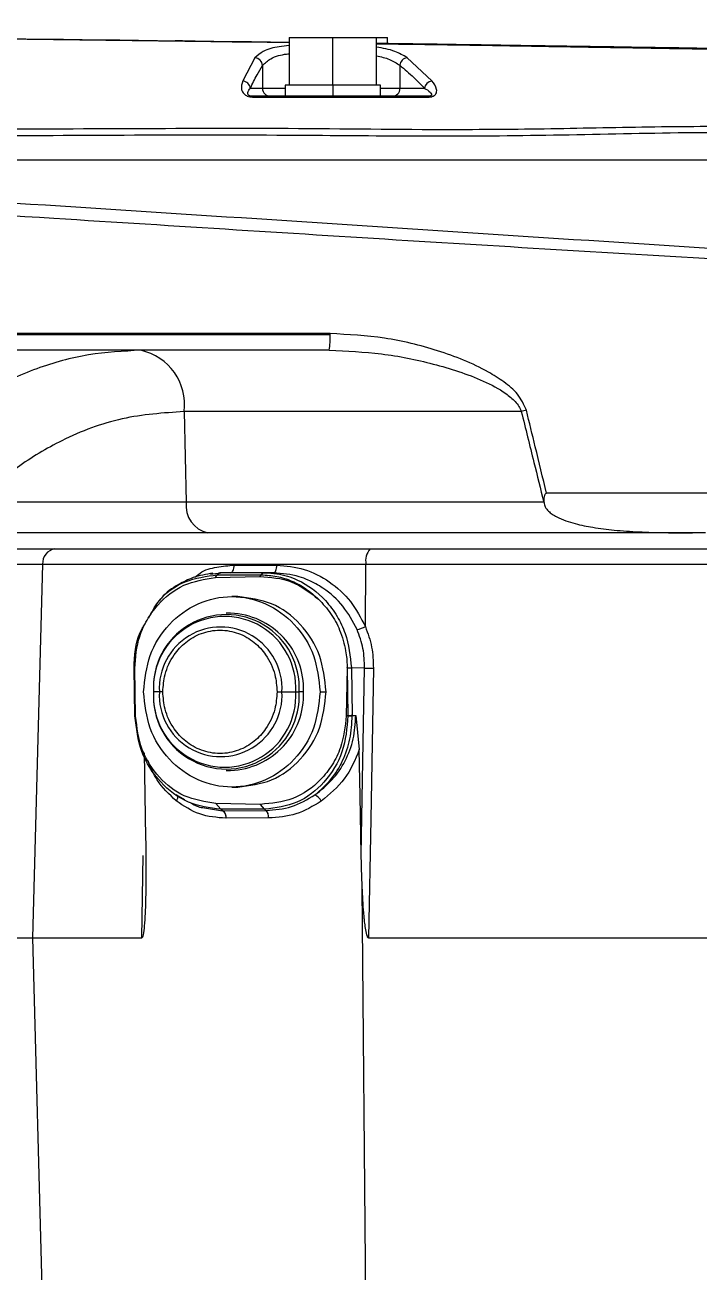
# Model space of a CAD drawing. Header units: millimetres. Extents: x -356 to 237, y 0 to 365.
# Drawn here: x 121.551 to 123.224, y 248.737 to 251.83 of the extents above; entities that cross this region are included whole.
import ezdxf

# ---------------------------------------------------------------- set-up
doc = ezdxf.new("R2010")
doc.units = ezdxf.units.MM

msp = doc.modelspace()

# ---------------------------------------------------------------- linework, layer by layer
at = {"color": 7, "linetype": 'Continuous', "lineweight": 25}
for p, q in [((121.9427, 251.7908), (121.9244, 251.791)), ((122.2072, 251.7989), (122.2072, 251.6808)), ((122.2072, 251.7989), (122.3155, 251.7989)), ((122.3155, 251.6808), (122.3155, 251.7989)), ((122.3155, 251.7989), (122.4237, 251.7989)), ((122.4237, 251.6808), (122.4237, 251.7989)), ((122.4237, 251.7989), (122.4513, 251.7989)), ((122.4513, 251.7834), (122.4513, 251.7989)), ((122.0975, 251.7882), (122.2072, 251.7868)), ((122.1223, 251.7486), (122.0922, 251.6913)), ((122.141, 251.7297), (122.141, 251.6729)), ((122.4819, 251.7301), (122.4819, 251.6729)), ((122.5612, 251.6912), (122.5003, 251.749)), ((122.141, 251.6729), (122.1107, 251.6729)), ((122.1973, 251.6729), (122.141, 251.6729)), ((122.1973, 251.6808), (122.1973, 251.6533)), ((122.3155, 251.6808), (122.1973, 251.6808)), ((122.3155, 251.6808), (122.3155, 251.6533)), ((122.4336, 251.6808), (122.3155, 251.6808)), ((122.4336, 251.6533), (122.4336, 251.6808)), ((122.4819, 251.6729), (122.4336, 251.6729)), ((122.5429, 251.6729), (122.4819, 251.6729)), ((122.5526, 251.6533), (122.1153, 251.6533)), ((119.843, 251.4958), (124.9184, 251.4958)), ((122.3086, 251.0647), (121.4926, 251.0647)), ((121.4926, 251.0627), (122.3086, 251.0627)), ((122.3067, 251.0233), (121.4907, 251.0233)), ((122.7833, 250.8714), (121.9465, 250.8714)), ((121.9465, 250.8714), (121.9518, 250.6466)), ((121.9518, 250.6466), (121.4311, 250.6466)), ((122.839, 250.6466), (121.9518, 250.6466)), ((123.28, 250.669), (122.8459, 250.669)), ((122.0055, 250.5706), (121.4847, 250.5706)), ((123.2082, 250.5706), (122.0055, 250.5706)), ((123.2406, 250.5706), (123.2082, 250.5706)), ((121.2123, 250.5307), (121.6259, 250.5307)), ((121.6259, 250.5307), (121.895, 250.5307)), ((121.895, 250.5307), (122.4078, 250.5307)), ((122.4078, 250.5307), (122.4165, 250.5307)), ((122.4165, 250.5307), (123.3197, 250.5307)), ((121.1671, 250.4927), (121.5954, 250.4927)), ((121.5954, 250.4927), (121.5704, 249.5661)), ((121.5954, 250.4927), (122.3978, 250.4927)), ((122.3964, 250.338), (122.3978, 250.4927)), ((122.3978, 250.4927), (123.3197, 250.4927)), ((122.0121, 250.4685), (122.0371, 250.4716)), ((122.024, 250.4599), (122.0288, 250.4665)), ((122.024, 250.4599), (122.1342, 250.4624)), ((122.0298, 250.4665), (122.1372, 250.4665)), ((122.0371, 250.4716), (122.0377, 250.4716)), ((122.1453, 250.4716), (122.0377, 250.4716)), ((122.0711, 250.4906), (122.1766, 250.4906)), ((122.1372, 250.4665), (122.1342, 250.4624)), ((122.1461, 250.4716), (122.1453, 250.4716)), ((122.1688, 250.4716), (122.1461, 250.4716)), ((122.0797, 250.4126), (122.065, 250.4126)), ((122.062, 250.3712), (122.0512, 250.3712)), ((121.8239, 250.234), (121.8225, 250.2351)), ((121.8225, 250.2347), (121.8245, 250.1167)), ((121.8246, 250.1169), (121.8225, 250.2347)), ((121.8225, 250.2347), (121.8225, 250.2347)), ((121.8262, 250.1158), (121.8239, 250.234)), ((122.3508, 250.2351), (122.3488, 250.1168)), ((122.3508, 250.2351), (122.3531, 250.117)), ((122.3944, 250.2354), (122.3616, 250.2355)), ((122.3616, 250.2355), (122.3636, 250.1174)), ((122.386, 249.7733), (122.3944, 250.2354)), ((121.8706, 250.1763), (121.8694, 250.1763)), ((121.8851, 250.1763), (121.8706, 250.1763)), ((121.8937, 250.1763), (121.8851, 250.1763)), ((122.1773, 250.1763), (122.1893, 250.1763)), ((122.1893, 250.1763), (122.2234, 250.1763)), ((122.2234, 250.1763), (122.2319, 250.1763)), ((122.2427, 250.1763), (122.2319, 250.1763)), ((122.284, 250.1763), (122.2987, 250.1763)), ((121.8245, 250.1167), (121.8246, 250.1167)), ((121.8246, 250.1169), (121.8262, 250.1158)), ((122.3531, 250.117), (122.3488, 250.1168)), ((122.3531, 250.117), (122.3531, 250.1168)), ((122.3637, 250.1173), (122.3723, 250.1173)), ((122.3723, 250.1173), (122.3813, 250.0329)), ((121.8473, 250.0249), (121.851, 249.8152)), ((122.0512, 249.9815), (122.062, 249.9815)), ((122.065, 249.9401), (122.0797, 249.9401)), ((121.926, 249.9214), (121.9478, 249.9096)), ((121.9974, 249.8889), (122.0421, 249.8816)), ((122.1358, 249.8972), (122.0256, 249.8994)), ((122.0374, 249.8851), (122.0256, 249.8994)), ((122.0421, 249.8816), (122.0374, 249.8851)), ((122.1457, 249.8851), (122.0382, 249.8851)), ((122.0428, 249.8816), (122.1495, 249.882)), ((122.1457, 249.8851), (122.1358, 249.8972)), ((122.1457, 249.8851), (122.1463, 249.8851)), ((122.1556, 249.8635), (122.0506, 249.8628)), ((121.8414, 249.5661), (121.845, 249.7707)), ((122.4001, 248.3836), (122.3885, 249.692)), ((121.5031, 249.5661), (121.5704, 249.5661)), ((121.5704, 249.5661), (121.6023, 248.3836)), ((121.5704, 249.5661), (121.8414, 249.5661)), ((122.4043, 249.5661), (123.3394, 249.5661))]:
    msp.add_line(p, q, dxfattribs=at)
at = {"color": 7, "linetype": 'Continuous', "lineweight": 25, "flags": 128}
for points in [[(122.0619, 250.4716), (122.0637, 250.472), (122.0654, 250.473), (122.0669, 250.4748), (122.0683, 250.4771), (122.0694, 250.48), (122.0703, 250.4833), (122.0709, 250.4869), (122.0711, 250.4906)], [(122.1688, 250.4716), (122.1703, 250.472), (122.1717, 250.473), (122.173, 250.4748), (122.1742, 250.4771), (122.1752, 250.48), (122.1759, 250.4833), (122.1764, 250.4869), (122.1766, 250.4906)], [(122.4163, 250.2347), (122.4096, 249.8603), (122.4043, 249.5661)], [(122.386, 249.7733), (122.3834, 249.9187), (122.3813, 250.0329)], [(121.926, 249.9214), (121.9277, 249.9211), (121.929, 249.9202), (121.9299, 249.9187), (121.9303, 249.9168), (121.9302, 249.9144), (121.9297, 249.9118), (121.9286, 249.9088), (121.9271, 249.9058)]]:
    msp.add_lwpolyline(points, dxfattribs=at)
at = {"color": 7, "linetype": 'Continuous', "lineweight": 25}
for centre, radius, start, end in [((122.1207, 251.7283), 0.0203, 3.7903, 85.6807), ((122.5029, 251.728), 0.0211, 97.0991, 174.3864), ((122.0904, 251.671), 0.0204, 5.4989, 84.9542), ((122.1605, 251.6728), 0.0195, 179.5643, 269.5547), ((122.4628, 251.6724), 0.0191, 271.8366, 1.7261), ((122.5643, 251.6698), 0.0216, 98.256, 171.6999), ((122.1142, 251.6514), 0.00221, 2.3, 58.7879), ((122.582, 251.6518), 0.0294, 177.1789, 180.7803), ((122.1067, 251.0529), 0.2021, 351.586, 2.7771), ((122.2378, 251.0635), 0.0708, 359.3279, 0.9417), ((121.8097, 250.8887), 0.1378, 352.7864, 77.6757), ((123.1158, 249.5556), 1.3571, 103.6311, 104.181), ((122.0202, 250.6379), 0.0689, 172.7918, 257.6687), ((121.6307, 250.4956), 0.0354, 97.8824, 184.6842), ((122.4424, 250.5013), 0.0454, 139.6157, 190.9173), ((122.0387, 250.4613), 0.0103, 95.6903, 149.7389), ((122.147, 250.4608), 0.0108, 95.0394, 148.2483), ((122.0512, 250.1868), 0.181, 356.6991, 183.3009), ((122.0553, 250.1838), 0.1875, 357.7219, 87.9498), ((122.047, 250.1865), 0.1767, 356.6989, 183.3011), ((122.0372, 250.1847), 0.1523, 356.8584, 183.1416), ((122.3547, 250.4236), 0.0952, 282.834, 296.0065), ((122.4188, 250.6647), 0.43, 266.7483, 269.6727), ((122.0512, 250.1659), 0.181, 176.6993, 3.3007), ((122.047, 250.1662), 0.1767, 176.7002, 3.2998), ((122.0372, 250.168), 0.1523, 176.8589, 3.1411), ((122.0553, 250.1689), 0.1875, 272.0466, 2.2802), ((122.3403, 250.5529), 0.4362, 271.6836, 273.067), ((122.2537, 249.8876), 0.0374, 27.6976, 62.2338), ((122.0476, 249.8924), 0.0118, 217.7037, 245.9242), ((122.0302, 249.8653), 0.0206, 353.2598, 52.3138), ((122.1565, 249.8936), 0.0133, 219.751, 241.3041), ((122.133, 249.8662), 0.0233, 353.2872, 42.8412)]:
    msp.add_arc(centre, radius, start, end, dxfattribs=at)
for points, knots in [([(117.0653, 251.8302), (118.2813, 251.8241), (119.9953, 251.8156), (121.7092, 251.7939), (122.2072, 251.7876)], [0, 0, 0, 0, 0.70944, 1, 1, 1, 1]), ([(117.0653, 251.8301), (118.2806, 251.8239), (119.5826, 251.8172), (120.9714, 251.8021), (121.2318, 251.7991), (121.4922, 251.796), (121.7526, 251.7928), (121.9544, 251.7902), (122.0694, 251.7886), (122.0975, 251.7882)], [0, 0, 0, 0, 0.724456, 0.776204, 0.827951, 0.879699, 0.931447, 0.983196, 1, 1, 1, 1]), ([(122.2072, 251.7793), (122.1989, 251.7783), (122.1771, 251.7758), (122.1459, 251.7693), (122.1289, 251.7544), (122.1223, 251.7486)], [0, 0, 0, 0, 0.2735627, 0.7164281, 1, 1, 1, 1]), ([(122.4237, 251.7848), (122.4446, 251.7845), (122.5451, 251.7831), (122.7218, 251.7806), (122.9558, 251.7772), (123.1904, 251.7737), (123.4232, 251.7701), (123.6494, 251.7665), (123.861, 251.763), (124.0563, 251.7597), (124.18, 251.7576), (124.2381, 251.7566)], [0, 0, 0, 0, 0.034555, 0.166132, 0.29218, 0.421491, 0.553997, 0.677122, 0.7954, 0.903938, 1, 1, 1, 1]), ([(123.9495, 251.7593), (123.9013, 251.7602), (123.7852, 251.7624), (123.5983, 251.7657), (123.3892, 251.7692), (123.1809, 251.7726), (122.9785, 251.7759), (122.781, 251.779), (122.5968, 251.7819), (122.4774, 251.7835), (122.4237, 251.7843)], [0, 0, 0, 0, 0.0948223, 0.2283302, 0.3673517, 0.5061229, 0.6378125, 0.7652474, 0.8944281, 1, 1, 1, 1]), ([(122.4237, 251.7837), (122.4601, 251.7832), (122.5561, 251.7819), (122.7094, 251.7796), (122.8851, 251.7765), (123.0616, 251.7737), (123.2423, 251.7706), (123.4395, 251.7673), (123.6487, 251.7637), (123.8631, 251.7599), (124.0441, 251.7566), (124.1526, 251.7546), (124.1945, 251.7538)], [0, 0, 0, 0, 0.061675, 0.162655, 0.2597, 0.359267, 0.461768, 0.565736, 0.693335, 0.816175, 0.929055, 1, 1, 1, 1]), ([(122.5003, 251.749), (122.4903, 251.7547), (122.4665, 251.7681), (122.4394, 251.7727), (122.4237, 251.7753)], [0, 0, 0, 0, 0.421589, 1, 1, 1, 1]), ([(122.1107, 251.6729), (122.1161, 251.6842), (122.1254, 251.7036), (122.1364, 251.722), (122.141, 251.7297)], [0, 0, 0, 0, 0.583978, 1, 1, 1, 1]), ([(122.141, 251.7297), (122.1475, 251.7358), (122.1641, 251.7512), (122.1894, 251.7568), (122.205, 251.7586), (122.2072, 251.7589)], [0, 0, 0, 0, 0.358315, 0.911932, 1, 1, 1, 1]), ([(122.4237, 251.7537), (122.4348, 251.7513), (122.4557, 251.7469), (122.4736, 251.7355), (122.4819, 251.7301)], [0, 0, 0, 0, 0.532974, 1, 1, 1, 1]), ([(122.4819, 251.7301), (122.4936, 251.7203), (122.515, 251.7023), (122.5342, 251.6821), (122.5429, 251.6729)], [0, 0, 0, 0, 0.54638, 1, 1, 1, 1]), ([(122.0922, 251.6913), (122.09, 251.6842), (122.0864, 251.6729), (122.0939, 251.6591), (122.1022, 251.654), (122.1096, 251.6518), (122.114, 251.6516), (122.1164, 251.6515)], [0, 0, 0, 0, 0.372194, 0.598394, 0.764892, 0.876361, 1, 1, 1, 1]), ([(122.1153, 251.6533), (122.1147, 251.6533), (122.1138, 251.6533), (122.1126, 251.6534), (122.1116, 251.6536), (122.1103, 251.6539), (122.1087, 251.6545), (122.107, 251.6555), (122.1047, 251.6578), (122.1039, 251.6651), (122.1079, 251.6698), (122.1107, 251.6729)], [0, 0, 0, 0, 0.064295, 0.09494, 0.124446, 0.180345, 0.232318, 0.307564, 0.377841, 0.577851, 1, 1, 1, 1]), ([(122.5429, 251.6729), (122.5479, 251.6705), (122.555, 251.6671), (122.5618, 251.6568), (122.5589, 251.6544), (122.5576, 251.6539), (122.5562, 251.6535), (122.5545, 251.6533), (122.5533, 251.6533), (122.5526, 251.6533)], [0, 0, 0, 0, 0.536569, 0.760919, 0.811173, 0.848526, 0.892204, 0.942645, 1, 1, 1, 1]), ([(122.5526, 251.6514), (122.5538, 251.6514), (122.556, 251.6515), (122.5593, 251.6519), (122.5623, 251.6527), (122.5655, 251.6539), (122.5687, 251.6559), (122.5732, 251.6608), (122.5745, 251.6754), (122.5666, 251.6848), (122.5612, 251.6912)], [0, 0, 0, 0, 0.061388, 0.120613, 0.175379, 0.224289, 0.304889, 0.370249, 0.573949, 1, 1, 1, 1]), ([(122.1164, 251.6515), (122.189, 251.6515), (122.3344, 251.6515), (122.4798, 251.6514), (122.5526, 251.6514)], [0, 0, 0, 0, 0.499494, 1, 1, 1, 1]), ([(124.5321, 251.5831), (124.4704, 251.5823), (124.3373, 251.5803), (124.1244, 251.5789), (123.8897, 251.5777), (123.6415, 251.5778), (123.3875, 251.5784), (123.1305, 251.5781), (122.8725, 251.5721), (122.5638, 251.569), (122.2059, 251.5743), (121.7986, 251.5725), (121.3922, 251.5711), (120.9862, 251.5681), (120.7157, 251.5644), (120.5805, 251.5626)], [0, 0, 0, 0, 0.046829, 0.101051, 0.161699, 0.224967, 0.289456, 0.354551, 0.420035, 0.485388, 0.588872, 0.691771, 0.794595, 0.897347, 1, 1, 1, 1]), ([(124.5579, 251.5683), (124.5107, 251.5675), (124.4095, 251.5659), (124.2487, 251.5648), (124.0703, 251.5633), (123.8795, 251.5627), (123.6807, 251.5625), (123.4444, 251.5634), (123.1716, 251.5636), (122.864, 251.5557), (122.5572, 251.553), (122.0843, 251.5584), (121.4451, 251.5545), (120.6392, 251.5504), (120.1026, 251.5353), (119.8348, 251.5277)], [0, 0, 0, 0, 0.029985, 0.064292, 0.102142, 0.143266, 0.185497, 0.22842, 0.293353, 0.35872, 0.423831, 0.488188, 0.659103, 0.829822, 1, 1, 1, 1]), ([(119.3169, 251.4958), (120.0858, 251.4477), (121.1568, 251.3807), (122.5297, 251.2936), (123.1339, 251.2577), (123.436, 251.2398)], [0, 0, 0, 0, 0.560008, 0.780009, 1, 1, 1, 1]), ([(123.4373, 251.2633), (123.0378, 251.2895), (122.2391, 251.342), (121.041, 251.419), (120.2423, 251.4702), (119.843, 251.4958)], [0, 0, 0, 0, 0.333403, 0.666689, 1, 1, 1, 1]), ([(122.7959, 250.8745), (122.7895, 250.8884), (122.7766, 250.9164), (122.7402, 250.9455), (122.6763, 250.986), (122.5767, 251.0248), (122.4443, 251.0577), (122.3539, 251.0624), (122.3086, 251.0647)], [0, 0, 0, 0, 0.0836, 0.167495, 0.250932, 0.501957, 0.750789, 1, 1, 1, 1]), ([(121.8391, 251.0233), (121.7957, 251.0211), (121.7078, 251.0167), (121.5783, 250.9803), (121.4515, 250.9232), (121.3753, 250.8678), (121.3363, 250.8395)], [0, 0, 0, 0, 0.238755, 0.482839, 0.735611, 1, 1, 1, 1]), ([(122.3067, 251.0233), (122.35, 251.0215), (122.4369, 251.0177), (122.5654, 250.9915), (122.6692, 250.9585), (122.7367, 250.9237), (122.765, 250.9004), (122.7778, 250.8848), (122.7815, 250.8758), (122.7833, 250.8714)], [0, 0, 0, 0, 0.251985, 0.505415, 0.760067, 0.883892, 0.943705, 0.972427, 1, 1, 1, 1]), ([(121.9465, 250.8714), (121.8949, 250.8679), (121.7901, 250.8607), (121.6504, 250.8072), (121.5291, 250.7352), (121.464, 250.6764), (121.4311, 250.6466)], [0, 0, 0, 0, 0.26822, 0.544499, 0.768997, 1, 1, 1, 1]), ([(122.7833, 250.8714), (122.7937, 250.8294), (122.8123, 250.7545), (122.8309, 250.6795), (122.839, 250.6466)], [0, 0, 0, 0, 0.560014, 1, 1, 1, 1]), ([(122.8459, 250.669), (122.8366, 250.7074), (122.82, 250.7759), (122.8033, 250.8444), (122.7959, 250.8745)], [0, 0, 0, 0, 0.559987, 1, 1, 1, 1]), ([(122.839, 250.6466), (122.8392, 250.6464), (122.8394, 250.6462), (122.8396, 250.646), (122.8397, 250.6459)], [0, 0, 0, 0, 0.55709, 1, 1, 1, 1]), ([(122.8397, 250.6459), (122.8399, 250.6506), (122.84, 250.6576), (122.8416, 250.6652), (122.8434, 250.6677), (122.8441, 250.6685), (122.845, 250.6689), (122.8456, 250.669), (122.8459, 250.669)], [0, 0, 0, 0, 0.563502, 0.840169, 0.887319, 0.927884, 0.964311, 1, 1, 1, 1]), ([(122.8397, 250.6459), (122.8399, 250.644), (122.8403, 250.6402), (122.8436, 250.6325), (122.8501, 250.6245), (122.8602, 250.6166), (122.8814, 250.6042), (122.9156, 250.593), (122.9634, 250.5832), (123.0164, 250.5767), (123.0761, 250.5727), (123.1411, 250.5708), (123.1854, 250.5707), (123.2082, 250.5706)], [0, 0, 0, 0, 0.014229, 0.02913, 0.063372, 0.092554, 0.126556, 0.251665, 0.365757, 0.501358, 0.660172, 0.824832, 1, 1, 1, 1]), ([(121.859, 250.3602), (121.8659, 250.3735), (121.8857, 250.4118), (121.9466, 250.4552), (122.0017, 250.4628), (122.0288, 250.4665)], [0, 0, 0, 0, 0.212895, 0.611679, 1, 1, 1, 1]), ([(122.0181, 250.4706), (122.0014, 250.4678), (121.9714, 250.4628), (121.9286, 250.4408), (121.8986, 250.4214), (121.8869, 250.4039), (121.8852, 250.4013)], [0, 0, 0, 0, 0.3286233, 0.588358, 0.9388773, 1, 1, 1, 1]), ([(121.973, 250.4604), (121.9773, 250.4641), (121.9927, 250.4775), (122.0276, 250.4871), (122.0566, 250.4894), (122.0711, 250.4906)], [0, 0, 0, 0, 0.160893, 0.580893, 1, 1, 1, 1]), ([(122.0371, 250.4716), (122.0356, 250.4713), (122.0322, 250.4707), (122.03, 250.468), (122.0288, 250.4665)], [0, 0, 0, 0, 0.4488142, 1, 1, 1, 1]), ([(122.0288, 250.4665), (122.029, 250.4665), (122.0293, 250.4665), (122.0297, 250.4665), (122.0298, 250.4665)], [0, 0, 0, 0, 0.560396, 1, 1, 1, 1]), ([(122.1342, 250.4624), (122.1611, 250.4605), (122.2155, 250.4565), (122.2585, 250.4229), (122.2802, 250.406)], [0, 0, 0, 0, 0.4954981, 1, 1, 1, 1]), ([(122.1372, 250.4665), (122.1384, 250.468), (122.1405, 250.4706), (122.1438, 250.4713), (122.1453, 250.4716)], [0, 0, 0, 0, 0.554227, 1, 1, 1, 1]), ([(122.1372, 250.4665), (122.1373, 250.4665), (122.1375, 250.4665), (122.1377, 250.4665), (122.1378, 250.4665)], [0, 0, 0, 0, 0.5530535, 1, 1, 1, 1]), ([(122.1378, 250.4665), (122.1508, 250.4658), (122.1769, 250.4642), (122.2146, 250.4518), (122.2501, 250.4329), (122.2701, 250.415), (122.2802, 250.406)], [0, 0, 0, 0, 0.245445, 0.492975, 0.744735, 1, 1, 1, 1]), ([(122.1461, 250.4716), (122.1564, 250.4711), (122.1844, 250.4697), (122.2394, 250.4523), (122.2912, 250.4138), (122.327, 250.3647), (122.3538, 250.3094), (122.3585, 250.2646), (122.3616, 250.2355)], [0, 0, 0, 0, 0.087777, 0.238403, 0.483167, 0.620553, 0.753311, 1, 1, 1, 1]), ([(122.3759, 250.3308), (122.3652, 250.3508), (122.344, 250.3906), (122.2989, 250.4304), (122.2601, 250.4517), (122.2196, 250.4672), (122.1903, 250.4697), (122.1688, 250.4716)], [0, 0, 0, 0, 0.256118, 0.508861, 0.668523, 0.757141, 1, 1, 1, 1]), ([(122.1766, 250.4906), (122.1995, 250.4885), (122.2459, 250.4841), (122.309, 250.4509), (122.363, 250.4025), (122.3852, 250.3596), (122.3964, 250.338)], [0, 0, 0, 0, 0.242639, 0.490237, 0.74324, 1, 1, 1, 1]), ([(121.8239, 250.234), (121.8261, 250.2612), (121.8294, 250.303), (121.8536, 250.3552), (121.8867, 250.4017), (121.9432, 250.447), (121.9973, 250.4556), (122.024, 250.4599)], [0, 0, 0, 0, 0.24311, 0.374952, 0.512692, 0.75861, 1, 1, 1, 1]), ([(121.846, 250.1763), (121.8492, 250.2071), (121.8556, 250.2682), (121.9055, 250.3467), (121.9779, 250.3999), (122.065, 250.4188), (122.152, 250.3999), (122.2244, 250.3467), (122.2743, 250.2682), (122.2808, 250.2071), (122.284, 250.1763)], [0, 0, 0, 0, 0.129335, 0.256166, 0.379395, 0.500003, 0.620605, 0.743834, 0.870665, 1, 1, 1, 1]), ([(122.2987, 250.1763), (122.2955, 250.2072), (122.2891, 250.2683), (122.2392, 250.3462), (122.1668, 250.4016), (122.1085, 250.4089), (122.0797, 250.4126)], [0, 0, 0, 0, 0.258669, 0.512338, 0.758783, 1, 1, 1, 1]), ([(122.2802, 250.406), (122.2907, 250.3947), (122.312, 250.3718), (122.335, 250.3279), (122.3476, 250.2831), (122.3512, 250.2508), (122.3508, 250.2366), (122.3507, 250.2351)], [0, 0, 0, 0, 0.2434577, 0.4906583, 0.7748771, 0.9756162, 1, 1, 1, 1]), ([(121.8225, 250.2351), (121.8235, 250.266), (121.8249, 250.3069), (121.8466, 250.3403), (121.8519, 250.3483)], [0, 0, 0, 0, 0.757877, 1, 1, 1, 1]), ([(122.3964, 250.338), (122.4025, 250.3213), (122.4145, 250.2879), (122.4157, 250.2524), (122.4163, 250.2347)], [0, 0, 0, 0, 0.50032, 1, 1, 1, 1]), ([(121.8937, 250.1763), (121.8948, 250.1908), (121.8973, 250.2232), (121.9178, 250.2662), (121.9498, 250.3011), (121.9891, 250.3237), (122.0355, 250.3321), (122.0819, 250.3237), (122.1211, 250.3011), (122.1531, 250.2662), (122.1737, 250.2232), (122.1762, 250.1908), (122.1773, 250.1763)], [0, 0, 0, 0, 0.093669, 0.210636, 0.30108, 0.398687, 0.500001, 0.601315, 0.698922, 0.789366, 0.906333, 1, 1, 1, 1]), ([(122.3944, 250.2354), (122.3939, 250.2517), (122.3928, 250.2844), (122.3815, 250.3152), (122.3759, 250.3308)], [0, 0, 0, 0, 0.496557, 1, 1, 1, 1]), ([(121.8225, 250.2347), (121.8225, 250.2347), (121.8225, 250.2349), (121.8225, 250.235), (121.8225, 250.2351)], [0, 0, 0, 0, 0.564759, 1, 1, 1, 1]), ([(122.3616, 250.2355), (122.36, 250.2354), (122.3564, 250.2352), (122.3528, 250.2351), (122.3508, 250.2351)], [0, 0, 0, 0, 0.442385, 1, 1, 1, 1]), ([(122.284, 250.1763), (122.2808, 250.1455), (122.2743, 250.0845), (122.2244, 250.006), (122.152, 249.9528), (122.065, 249.9339), (121.9779, 249.9528), (121.9055, 250.006), (121.8556, 250.0845), (121.8492, 250.1455), (121.846, 250.1763)], [0, 0, 0, 0, 0.12933, 0.256163, 0.379393, 0.499997, 0.620607, 0.743837, 0.87067, 1, 1, 1, 1]), ([(122.1773, 250.1763), (122.1762, 250.1619), (122.1737, 250.1294), (122.1531, 250.0865), (122.1211, 250.0516), (122.0819, 250.029), (122.0355, 250.0206), (121.9891, 250.029), (121.9498, 250.0516), (121.9178, 250.0865), (121.8973, 250.1294), (121.8948, 250.1619), (121.8937, 250.1763)], [0, 0, 0, 0, 0.093659, 0.210628, 0.301073, 0.398682, 0.499999, 0.601317, 0.698926, 0.789371, 0.90634, 1, 1, 1, 1]), ([(122.0797, 249.9401), (122.1085, 249.9437), (122.1668, 249.951), (122.2392, 250.0065), (122.2891, 250.0844), (122.2955, 250.1455), (122.2987, 250.1763)], [0, 0, 0, 0, 0.24122, 0.487668, 0.741341, 1, 1, 1, 1]), ([(121.8246, 250.1169), (121.8246, 250.1169), (121.8246, 250.1168), (121.8246, 250.1167), (121.8246, 250.1167)], [0, 0, 0, 0, 0.563764, 1, 1, 1, 1]), ([(122.0374, 249.8851), (122.0097, 249.8888), (121.9536, 249.8962), (121.8838, 249.9505), (121.8351, 250.0265), (121.8281, 250.0864), (121.8246, 250.1167)], [0, 0, 0, 0, 0.237848, 0.483401, 0.738749, 1, 1, 1, 1]), ([(122.0256, 249.8994), (121.9985, 249.9036), (121.9458, 249.9118), (121.8813, 249.9627), (121.8362, 250.0322), (121.8296, 250.0876), (121.8262, 250.1158)], [0, 0, 0, 0, 0.250639, 0.487812, 0.739029, 1, 1, 1, 1]), ([(122.3488, 250.1168), (122.346, 250.0901), (122.3414, 250.0475), (122.3152, 249.9948), (122.2788, 249.9483), (122.2189, 249.905), (122.1633, 249.8998), (122.1358, 249.8972)], [0, 0, 0, 0, 0.23601, 0.375624, 0.513088, 0.758662, 1, 1, 1, 1]), ([(122.3531, 250.1168), (122.3505, 250.0865), (122.3452, 250.0268), (122.2984, 249.9503), (122.2295, 249.8959), (122.1738, 249.8887), (122.1463, 249.8851)], [0, 0, 0, 0, 0.2625546, 0.517501, 0.7613339, 1, 1, 1, 1]), ([(122.2711, 249.9206), (122.2851, 249.9328), (122.3129, 249.9571), (122.3417, 250.0055), (122.3607, 250.0594), (122.3626, 250.0978), (122.3637, 250.1173)], [0, 0, 0, 0, 0.245835, 0.489366, 0.741571, 1, 1, 1, 1]), ([(122.2711, 249.9206), (122.2859, 249.9325), (122.3157, 249.9563), (122.3478, 250.0045), (122.3692, 250.059), (122.3713, 250.0978), (122.3723, 250.1173)], [0, 0, 0, 0, 0.245688, 0.495334, 0.747186, 1, 1, 1, 1]), ([(122.3636, 250.1174), (122.3619, 250.1173), (122.3584, 250.1172), (122.3549, 250.1171), (122.3531, 250.117)], [0, 0, 0, 0, 0.50412, 1, 1, 1, 1]), ([(122.3636, 250.1174), (122.3636, 250.1174), (122.3637, 250.1174), (122.3637, 250.1173), (122.3637, 250.1173)], [0, 0, 0, 0, 0.58102, 1, 1, 1, 1]), ([(122.3813, 250.0329), (122.3706, 250.0076), (122.3493, 249.9573), (122.3075, 249.9223), (122.2868, 249.9049)], [0, 0, 0, 0, 0.5048191, 1, 1, 1, 1]), ([(121.9271, 249.9058), (121.9097, 249.9221), (121.8794, 249.9505), (121.8637, 249.9886), (121.857, 250.0048)], [0, 0, 0, 0, 0.576685, 1, 1, 1, 1]), ([(122.0499, 249.8628), (122.0277, 249.8646), (121.9831, 249.8683), (121.9459, 249.8932), (121.9271, 249.9058)], [0, 0, 0, 0, 0.496299, 1, 1, 1, 1]), ([(122.1501, 249.882), (122.1716, 249.8837), (122.215, 249.887), (122.2523, 249.9094), (122.2711, 249.9206)], [0, 0, 0, 0, 0.496427, 1, 1, 1, 1]), ([(122.2868, 249.9049), (122.2664, 249.8928), (122.2261, 249.8688), (122.1793, 249.8652), (122.1561, 249.8635)], [0, 0, 0, 0, 0.504661, 1, 1, 1, 1]), ([(121.9624, 249.9017), (121.9685, 249.8977), (121.9791, 249.8906), (121.9918, 249.8894), (121.9974, 249.8889)], [0, 0, 0, 0, 0.563861, 1, 1, 1, 1]), ([(122.0374, 249.8851), (122.0375, 249.8851), (122.0378, 249.8851), (122.0381, 249.8851), (122.0382, 249.8851)], [0, 0, 0, 0, 0.562174, 1, 1, 1, 1]), ([(122.0421, 249.8816), (122.0422, 249.8816), (122.0424, 249.8816), (122.0427, 249.8816), (122.0428, 249.8816)], [0, 0, 0, 0, 0.560303, 1, 1, 1, 1]), ([(122.0421, 249.8816), (122.0433, 249.8808), (122.0461, 249.879), (122.0482, 249.8739), (122.0496, 249.8685), (122.0498, 249.8647), (122.0499, 249.8628)], [0, 0, 0, 0, 0.193211, 0.471286, 0.733191, 1, 1, 1, 1]), ([(122.1495, 249.882), (122.1487, 249.8825), (122.1473, 249.8833), (122.1462, 249.8846), (122.1457, 249.8851)], [0, 0, 0, 0, 0.531036, 1, 1, 1, 1]), ([(122.1495, 249.882), (122.1496, 249.882), (122.1498, 249.882), (122.15, 249.882), (122.1501, 249.882)], [0, 0, 0, 0, 0.558102, 1, 1, 1, 1]), ([(122.1495, 249.882), (122.1503, 249.8813), (122.1524, 249.8795), (122.1541, 249.875), (122.1553, 249.8696), (122.1555, 249.8655), (122.1556, 249.8635)], [0, 0, 0, 0, 0.163636, 0.400131, 0.692815, 1, 1, 1, 1]), ([(122.0506, 249.8628), (122.0505, 249.8628), (122.0502, 249.8628), (122.05, 249.8628), (122.0499, 249.8628)], [0, 0, 0, 0, 0.559739, 1, 1, 1, 1]), ([(122.1561, 249.8635), (122.156, 249.8635), (122.1559, 249.8635), (122.1557, 249.8635), (122.1556, 249.8635)], [0, 0, 0, 0, 0.558591, 1, 1, 1, 1]), ([(121.851, 249.8152), (121.8514, 249.7733), (121.8521, 249.7105), (121.8504, 249.6373), (121.8481, 249.5985), (121.8461, 249.5789), (121.8438, 249.5692), (121.8426, 249.5668), (121.8419, 249.5662), (121.8415, 249.5661), (121.8414, 249.5661)], [0, 0, 0, 0, 0.501763, 0.752328, 0.877459, 0.966379, 0.989378, 0.995878, 0.998123, 1, 1, 1, 1]), ([(122.3885, 249.692), (122.3879, 249.7072), (122.3868, 249.7343), (122.3863, 249.7613), (122.386, 249.7733)], [0, 0, 0, 0, 0.55999, 1, 1, 1, 1]), ([(122.4043, 249.5661), (122.4041, 249.5661), (122.4039, 249.5661), (122.4034, 249.5664), (122.4023, 249.5673), (122.3992, 249.5737), (122.3972, 249.586), (122.395, 249.6011), (122.3935, 249.6151), (122.3908, 249.6448), (122.3896, 249.6707), (122.3885, 249.692)], [0, 0, 0, 0, 0.002813, 0.005853, 0.013108, 0.034674, 0.171041, 0.300125, 0.393924, 0.499961, 1, 1, 1, 1])]:
    msp.add_open_spline(points, degree=3, knots=knots, dxfattribs=at)

doc.saveas('drawing.dxf')
